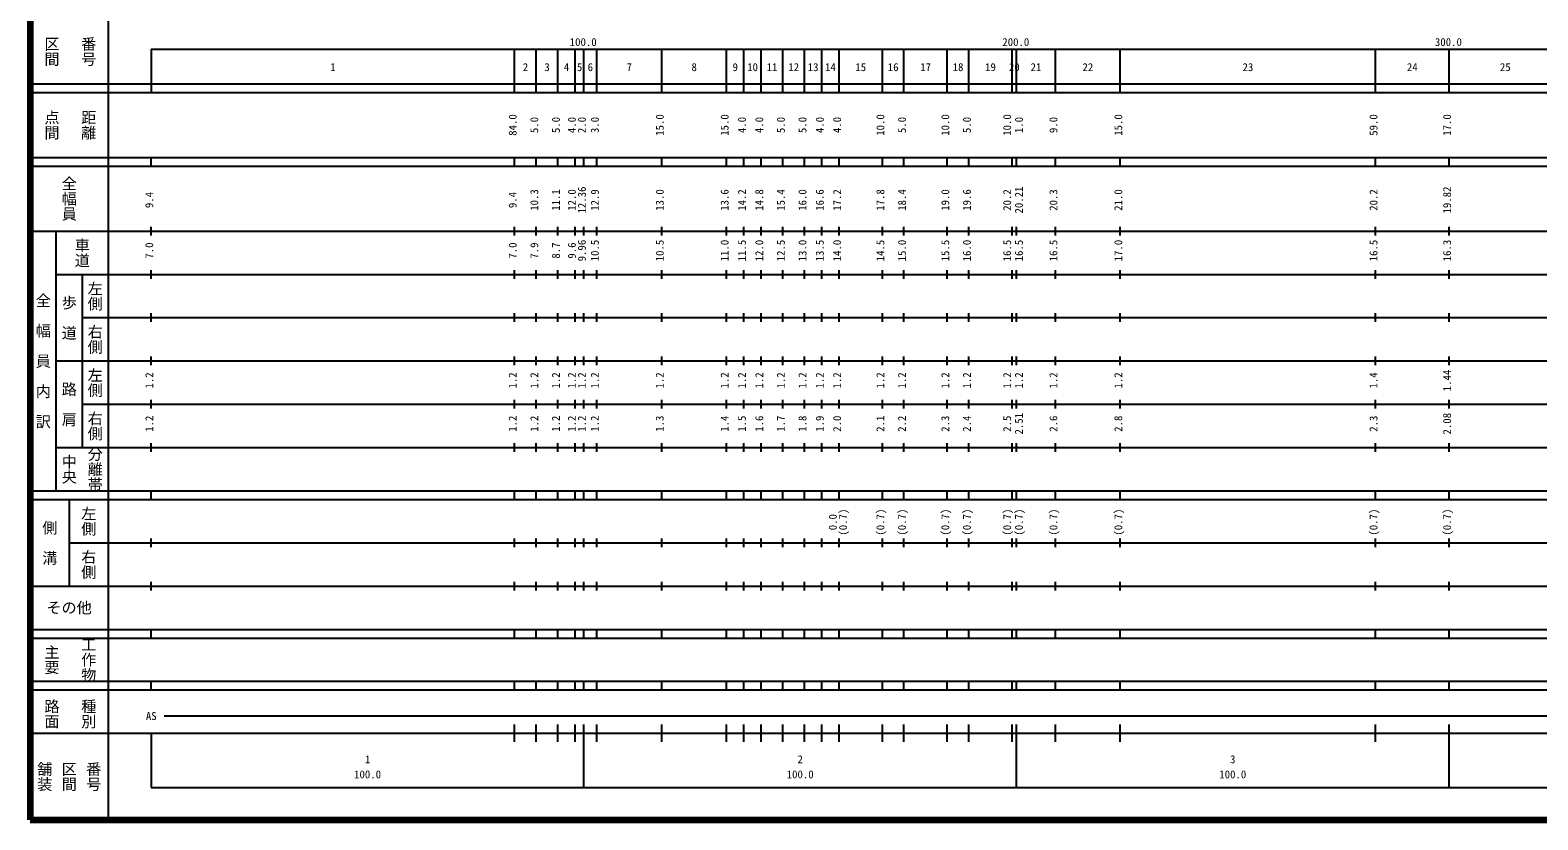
# Model space of a CAD drawing. Units: millimetres on the paper, enlarged 1000 times. Extents: x 40000 to 680000, y 20000 to 380000.
# Drawn here: x 40000 to 388522, y 20000 to 202409 of the extents above; entities that cross this region are included whole.
import ezdxf
from ezdxf.enums import TextEntityAlignment as Align

# ---------------------------------------------------------------- set-up
doc = ezdxf.new("R2010")
doc.units = ezdxf.units.MM
doc.header["$LTSCALE"] = 1000
doc.layers.add('M-TTL', color=2, linetype='Continuous', lineweight=140)
doc.layers.add('M-TTL-BAND', color=7, linetype='Continuous', lineweight=25)
doc.styles.add('@ＭＳ ゴシック', font='')
doc.styles.add('ＭＳ ゴシック', font='')
doc.styles.get('@ＭＳ ゴシック').set_extended_font_data('@MS Gothic')
doc.styles.get('ＭＳ ゴシック').set_extended_font_data('MS Gothic')

msp = doc.modelspace()

# ---------------------------------------------------------------- linework, layer by layer
at = {"layer": 'M-TTL'}
for p, q in [((40000, 380000), (40000, 20000)), ((40000, 20000), (680000, 20000))]:
    msp.add_line(p, q, dxfattribs=at)
at = {"layer": 'M-TTL-BAND'}
for p, q in [((58000, 370000), (58000, 20000)), ((68000, 198000), (579000, 198000)), ((68000, 198000), (68000, 188000)), ((152000, 188000), (152000, 198000)), ((157000, 188000), (157000, 198000)), ((162000, 188000), (162000, 198000)), ((166000, 188000), (166000, 198000)), ((168000, 188000), (168000, 198000)), ((171000, 188000), (171000, 198000)), ((186000, 188000), (186000, 198000)), ((201000, 188000), (201000, 198000)), ((205000, 188000), (205000, 198000)), ((209000, 188000), (209000, 198000)), ((214000, 188000), (214000, 198000)), ((219000, 188000), (219000, 198000)), ((223000, 188000), (223000, 198000)), ((227000, 188000), (227000, 198000)), ((237000, 188000), (237000, 198000)), ((242000, 188000), (242000, 198000)), ((252000, 188000), (252000, 198000)), ((257000, 188000), (257000, 198000)), ((267000, 188000), (267000, 198000)), ((268000, 188000), (268000, 198000)), ((277000, 188000), (277000, 198000)), ((292000, 188000), (292000, 198000)), ((351000, 188000), (351000, 198000)), ((368000, 188000), (368000, 198000)), ((40000, 190000), (579000, 190000)), ((40000, 188000), (579000, 188000)), ((40000, 173000), (579000, 173000)), ((40000, 171000), (579000, 171000)), ((68000, 171000), (68000, 173000)), ((152000, 171000), (152000, 173000)), ((157000, 171000), (157000, 173000)), ((162000, 171000), (162000, 173000)), ((166000, 171000), (166000, 173000)), ((168000, 171000), (168000, 173000)), ((171000, 171000), (171000, 173000)), ((186000, 171000), (186000, 173000)), ((201000, 171000), (201000, 173000)), ((205000, 171000), (205000, 173000)), ((209000, 171000), (209000, 173000)), ((214000, 171000), (214000, 173000)), ((219000, 171000), (219000, 173000)), ((223000, 171000), (223000, 173000)), ((227000, 171000), (227000, 173000)), ((237000, 171000), (237000, 173000)), ((242000, 171000), (242000, 173000)), ((252000, 171000), (252000, 173000)), ((257000, 171000), (257000, 173000)), ((267000, 171000), (267000, 173000)), ((268000, 171000), (268000, 173000)), ((277000, 171000), (277000, 173000)), ((292000, 171000), (292000, 173000)), ((351000, 171000), (351000, 173000)), ((368000, 171000), (368000, 173000)), ((68000, 155000), (68000, 157000)), ((152000, 155000), (152000, 157000)), ((157000, 155000), (157000, 157000)), ((162000, 155000), (162000, 157000)), ((166000, 155000), (166000, 157000)), ((168000, 155000), (168000, 157000)), ((171000, 155000), (171000, 157000)), ((186000, 155000), (186000, 157000)), ((201000, 155000), (201000, 157000)), ((205000, 155000), (205000, 157000)), ((209000, 155000), (209000, 157000)), ((214000, 155000), (214000, 157000)), ((219000, 155000), (219000, 157000)), ((223000, 155000), (223000, 157000)), ((227000, 155000), (227000, 157000)), ((237000, 155000), (237000, 157000)), ((242000, 155000), (242000, 157000)), ((252000, 155000), (252000, 157000)), ((257000, 155000), (257000, 157000)), ((267000, 155000), (267000, 157000)), ((268000, 155000), (268000, 157000)), ((277000, 155000), (277000, 157000)), ((292000, 155000), (292000, 157000)), ((351000, 155000), (351000, 157000)), ((368000, 155000), (368000, 157000)), ((40000, 156000), (579000, 156000)), ((46000, 96000), (46000, 156000)), ((68000, 145000), (68000, 147000)), ((152000, 145000), (152000, 147000)), ((157000, 145000), (157000, 147000)), ((162000, 145000), (162000, 147000)), ((166000, 145000), (166000, 147000)), ((168000, 145000), (168000, 147000)), ((171000, 145000), (171000, 147000)), ((186000, 145000), (186000, 147000)), ((201000, 145000), (201000, 147000)), ((205000, 145000), (205000, 147000)), ((209000, 145000), (209000, 147000)), ((214000, 145000), (214000, 147000)), ((219000, 145000), (219000, 147000)), ((223000, 145000), (223000, 147000)), ((227000, 145000), (227000, 147000)), ((237000, 145000), (237000, 147000)), ((242000, 145000), (242000, 147000)), ((252000, 145000), (252000, 147000)), ((257000, 145000), (257000, 147000)), ((267000, 145000), (267000, 147000)), ((268000, 145000), (268000, 147000)), ((277000, 145000), (277000, 147000)), ((292000, 145000), (292000, 147000)), ((351000, 145000), (351000, 147000)), ((368000, 145000), (368000, 147000)), ((46000, 146000), (579000, 146000)), ((52000, 146000), (52000, 106000)), ((52000, 136000), (579000, 136000)), ((68000, 135000), (68000, 137000)), ((152000, 135000), (152000, 137000)), ((157000, 135000), (157000, 137000)), ((162000, 135000), (162000, 137000)), ((166000, 135000), (166000, 137000)), ((168000, 135000), (168000, 137000)), ((171000, 135000), (171000, 137000)), ((186000, 135000), (186000, 137000)), ((201000, 135000), (201000, 137000)), ((205000, 135000), (205000, 137000)), ((209000, 135000), (209000, 137000)), ((214000, 135000), (214000, 137000)), ((219000, 135000), (219000, 137000)), ((223000, 135000), (223000, 137000)), ((227000, 135000), (227000, 137000)), ((237000, 135000), (237000, 137000)), ((242000, 135000), (242000, 137000)), ((252000, 135000), (252000, 137000)), ((257000, 135000), (257000, 137000)), ((267000, 135000), (267000, 137000)), ((268000, 135000), (268000, 137000)), ((277000, 135000), (277000, 137000)), ((292000, 135000), (292000, 137000)), ((351000, 135000), (351000, 137000)), ((368000, 135000), (368000, 137000)), ((46000, 126000), (579000, 126000)), ((68000, 125000), (68000, 127000)), ((152000, 125000), (152000, 127000)), ((157000, 125000), (157000, 127000)), ((162000, 125000), (162000, 127000)), ((166000, 125000), (166000, 127000)), ((168000, 125000), (168000, 127000)), ((171000, 125000), (171000, 127000)), ((186000, 125000), (186000, 127000)), ((201000, 125000), (201000, 127000)), ((205000, 125000), (205000, 127000)), ((209000, 125000), (209000, 127000)), ((214000, 125000), (214000, 127000)), ((219000, 125000), (219000, 127000)), ((223000, 125000), (223000, 127000)), ((227000, 125000), (227000, 127000)), ((237000, 125000), (237000, 127000)), ((242000, 125000), (242000, 127000)), ((252000, 125000), (252000, 127000)), ((257000, 125000), (257000, 127000)), ((267000, 125000), (267000, 127000)), ((268000, 125000), (268000, 127000)), ((277000, 125000), (277000, 127000)), ((292000, 125000), (292000, 127000)), ((351000, 125000), (351000, 127000)), ((368000, 125000), (368000, 127000)), ((52000, 116000), (579000, 116000)), ((68000, 115000), (68000, 117000)), ((152000, 115000), (152000, 117000)), ((157000, 115000), (157000, 117000)), ((162000, 115000), (162000, 117000)), ((166000, 115000), (166000, 117000)), ((168000, 115000), (168000, 117000)), ((171000, 115000), (171000, 117000)), ((186000, 115000), (186000, 117000)), ((201000, 115000), (201000, 117000)), ((205000, 115000), (205000, 117000)), ((209000, 115000), (209000, 117000)), ((214000, 115000), (214000, 117000)), ((219000, 115000), (219000, 117000)), ((223000, 115000), (223000, 117000)), ((227000, 115000), (227000, 117000)), ((237000, 115000), (237000, 117000)), ((242000, 115000), (242000, 117000)), ((252000, 115000), (252000, 117000)), ((257000, 115000), (257000, 117000)), ((267000, 115000), (267000, 117000)), ((268000, 115000), (268000, 117000)), ((277000, 115000), (277000, 117000)), ((292000, 115000), (292000, 117000)), ((351000, 115000), (351000, 117000)), ((368000, 115000), (368000, 117000)), ((46000, 106000), (579000, 106000)), ((68000, 105000), (68000, 107000)), ((152000, 105000), (152000, 107000)), ((157000, 105000), (157000, 107000)), ((162000, 105000), (162000, 107000)), ((166000, 105000), (166000, 107000)), ((168000, 105000), (168000, 107000)), ((171000, 105000), (171000, 107000)), ((186000, 105000), (186000, 107000)), ((201000, 105000), (201000, 107000)), ((205000, 105000), (205000, 107000)), ((209000, 105000), (209000, 107000)), ((214000, 105000), (214000, 107000)), ((219000, 105000), (219000, 107000)), ((223000, 105000), (223000, 107000)), ((227000, 105000), (227000, 107000)), ((237000, 105000), (237000, 107000)), ((242000, 105000), (242000, 107000)), ((252000, 105000), (252000, 107000)), ((257000, 105000), (257000, 107000)), ((267000, 105000), (267000, 107000)), ((268000, 105000), (268000, 107000)), ((277000, 105000), (277000, 107000)), ((292000, 105000), (292000, 107000)), ((351000, 105000), (351000, 107000)), ((368000, 105000), (368000, 107000)), ((40000, 96000), (579000, 96000)), ((68000, 94000), (68000, 96000)), ((152000, 94000), (152000, 96000)), ((157000, 94000), (157000, 96000)), ((162000, 94000), (162000, 96000)), ((166000, 94000), (166000, 96000)), ((168000, 94000), (168000, 96000)), ((171000, 94000), (171000, 96000)), ((186000, 94000), (186000, 96000)), ((201000, 94000), (201000, 96000)), ((205000, 94000), (205000, 96000)), ((209000, 94000), (209000, 96000)), ((214000, 94000), (214000, 96000)), ((219000, 94000), (219000, 96000)), ((223000, 94000), (223000, 96000)), ((227000, 94000), (227000, 96000)), ((237000, 94000), (237000, 96000)), ((242000, 94000), (242000, 96000)), ((252000, 94000), (252000, 96000)), ((257000, 94000), (257000, 96000)), ((267000, 94000), (267000, 96000)), ((268000, 94000), (268000, 96000)), ((277000, 94000), (277000, 96000)), ((292000, 94000), (292000, 96000)), ((351000, 94000), (351000, 96000)), ((368000, 94000), (368000, 96000)), ((40000, 94000), (579000, 94000)), ((49000, 94000), (49000, 74000)), ((49000, 84000), (579000, 84000)), ((68000, 83000), (68000, 85000)), ((152000, 83000), (152000, 85000)), ((157000, 83000), (157000, 85000)), ((162000, 83000), (162000, 85000)), ((166000, 83000), (166000, 85000)), ((168000, 83000), (168000, 85000)), ((171000, 83000), (171000, 85000)), ((186000, 83000), (186000, 85000)), ((201000, 83000), (201000, 85000)), ((205000, 83000), (205000, 85000)), ((209000, 83000), (209000, 85000)), ((214000, 83000), (214000, 85000)), ((219000, 83000), (219000, 85000)), ((223000, 83000), (223000, 85000)), ((227000, 83000), (227000, 85000)), ((237000, 83000), (237000, 85000)), ((242000, 83000), (242000, 85000)), ((252000, 83000), (252000, 85000)), ((257000, 83000), (257000, 85000)), ((267000, 83000), (267000, 85000)), ((268000, 83000), (268000, 85000)), ((277000, 83000), (277000, 85000)), ((292000, 83000), (292000, 85000)), ((351000, 83000), (351000, 85000)), ((368000, 83000), (368000, 85000)), ((40000, 74000), (579000, 74000)), ((68000, 73000), (68000, 75000)), ((152000, 73000), (152000, 75000)), ((157000, 73000), (157000, 75000)), ((162000, 73000), (162000, 75000)), ((166000, 73000), (166000, 75000)), ((168000, 73000), (168000, 75000)), ((171000, 73000), (171000, 75000)), ((186000, 73000), (186000, 75000)), ((201000, 73000), (201000, 75000)), ((205000, 73000), (205000, 75000)), ((209000, 73000), (209000, 75000)), ((214000, 73000), (214000, 75000)), ((219000, 73000), (219000, 75000)), ((223000, 73000), (223000, 75000)), ((227000, 73000), (227000, 75000)), ((237000, 73000), (237000, 75000)), ((242000, 73000), (242000, 75000)), ((252000, 73000), (252000, 75000)), ((257000, 73000), (257000, 75000)), ((267000, 73000), (267000, 75000)), ((268000, 73000), (268000, 75000)), ((277000, 73000), (277000, 75000)), ((292000, 73000), (292000, 75000)), ((351000, 73000), (351000, 75000)), ((368000, 73000), (368000, 75000)), ((40000, 64000), (579000, 64000)), ((68000, 62000), (68000, 64000)), ((152000, 62000), (152000, 64000)), ((157000, 62000), (157000, 64000)), ((162000, 62000), (162000, 64000)), ((166000, 62000), (166000, 64000)), ((168000, 62000), (168000, 64000)), ((171000, 62000), (171000, 64000)), ((186000, 62000), (186000, 64000)), ((201000, 62000), (201000, 64000)), ((205000, 62000), (205000, 64000)), ((209000, 62000), (209000, 64000)), ((214000, 62000), (214000, 64000)), ((219000, 62000), (219000, 64000)), ((223000, 62000), (223000, 64000)), ((227000, 62000), (227000, 64000)), ((237000, 62000), (237000, 64000)), ((242000, 62000), (242000, 64000)), ((252000, 62000), (252000, 64000)), ((257000, 62000), (257000, 64000)), ((267000, 62000), (267000, 64000)), ((268000, 62000), (268000, 64000)), ((277000, 62000), (277000, 64000)), ((292000, 62000), (292000, 64000)), ((351000, 62000), (351000, 64000)), ((368000, 62000), (368000, 64000)), ((40000, 62000), (579000, 62000)), ((40000, 52000), (579000, 52000)), ((40000, 50000), (579000, 50000)), ((68000, 50000), (68000, 52000)), ((152000, 50000), (152000, 52000)), ((157000, 50000), (157000, 52000)), ((162000, 50000), (162000, 52000)), ((166000, 50000), (166000, 52000)), ((168000, 50000), (168000, 52000)), ((171000, 50000), (171000, 52000)), ((186000, 50000), (186000, 52000)), ((201000, 50000), (201000, 52000)), ((205000, 50000), (205000, 52000)), ((209000, 50000), (209000, 52000)), ((214000, 50000), (214000, 52000)), ((219000, 50000), (219000, 52000)), ((223000, 50000), (223000, 52000)), ((227000, 50000), (227000, 52000)), ((237000, 50000), (237000, 52000)), ((242000, 50000), (242000, 52000)), ((252000, 50000), (252000, 52000)), ((257000, 50000), (257000, 52000)), ((267000, 50000), (267000, 52000)), ((268000, 50000), (268000, 52000)), ((277000, 50000), (277000, 52000)), ((292000, 50000), (292000, 52000)), ((351000, 50000), (351000, 52000)), ((368000, 50000), (368000, 52000)), ((71000, 44000), (565000, 44000)), ((152000, 38000), (152000, 42000)), ((157000, 38000), (157000, 42000)), ((162000, 38000), (162000, 42000)), ((166000, 38000), (166000, 42000)), ((168000, 27500), (168000, 42000)), ((171000, 38000), (171000, 42000)), ((186000, 38000), (186000, 42000)), ((201000, 38000), (201000, 42000)), ((205000, 38000), (205000, 42000)), ((209000, 38000), (209000, 42000)), ((214000, 38000), (214000, 42000)), ((219000, 38000), (219000, 42000)), ((223000, 38000), (223000, 42000)), ((227000, 38000), (227000, 42000)), ((237000, 38000), (237000, 42000)), ((242000, 38000), (242000, 42000)), ((252000, 38000), (252000, 42000)), ((257000, 38000), (257000, 42000)), ((267000, 38000), (267000, 42000)), ((268000, 27500), (268000, 42000)), ((277000, 38000), (277000, 42000)), ((292000, 38000), (292000, 42000)), ((351000, 38000), (351000, 42000)), ((368000, 27500), (368000, 42000)), ((40000, 40000), (579000, 40000)), ((68000, 40000), (68000, 27500)), ((68000, 27500), (579000, 27500))]:
    msp.add_line(p, q, dxfattribs=at)

# ---------------------------------------------------------------- texts
at = {"layer": 'M-TTL-BAND', "style": '@ＭＳ ゴシック'}
for s, p in [('区間', (45000, 197500)), ('番号', (53500, 197500)), ('点間', (45000, 180500)), ('距離', (53500, 180500)), ('全幅員', (49000, 163500)), ('車道', (52000, 151000)), ('左側', (55000, 141000)), ('全\u3000幅\u3000員\u3000内\u3000訳', (43000, 126000)), ('歩\u3000道', (49000, 136000)), ('右側', (55000, 131000)), ('左側', (55000, 121000)), ('路\u3000肩', (49000, 116000)), ('右側', (55000, 111000)), ('分離帯', (55000, 101000)), ('中央', (49000, 101000)), ('左側', (53500, 89000)), ('側\u3000溝', (44500, 84000)), ('右側', (53500, 79000)), ('主要', (45000, 57000)), ('工作物', (53500, 57000)), ('路面', (45000, 44500)), ('種別', (53500, 44500)), ('舗装', (43333, 30000)), ('区間', (49000, 30000)), ('番号', (54667, 30000))]:
    msp.add_text(s, height=2566, rotation=270, dxfattribs=at).set_placement(p, align=Align.MIDDLE_CENTER)
at = {"layer": 'M-TTL-BAND', "style": 'ＭＳ ゴシック'}
for s, p in [('100.0', (167844, 198195)), ('200.0', (267844, 198195)), ('300.0', (367844, 198195)), ('1', (110000, 192405)), ('2', (154500, 192405)), ('3', (159500, 192405)), ('4', (164000, 192405)), ('5', (167000, 192405)), ('6', (169500, 192405)), ('7', (178500, 192405)), ('8', (193500, 192405)), ('9', (203000, 192405)), ('10', (207000, 192405)), ('11', (211500, 192405)), ('12', (216500, 192405)), ('13', (221000, 192405)), ('14', (225000, 192405)), ('15', (232000, 192405)), ('16', (239500, 192405)), ('17', (247000, 192405)), ('18', (254500, 192405)), ('19', (262000, 192405)), ('20', (267500, 192405)), ('21', (272500, 192405)), ('22', (284500, 192405)), ('23', (321500, 192405)), ('24', (359500, 192405)), ('25', (381000, 192405)), ('AS', (68000, 42500)), ('1', (118000, 32523)), ('2', (218000, 32523)), ('3', (318000, 32523)), ('100.0', (118000, 29033)), ('100.0', (218000, 29033)), ('100.0', (318000, 29033))]:
    msp.add_text(s, height=1833, dxfattribs=at).set_placement(p, align=Align.BOTTOM_CENTER)
for s, p in [('84.0', (153000, 180500)), ('5.0', (158000, 180500)), ('5.0', (163000, 180500)), ('4.0', (166682, 180500)), ('2.0', (169000, 180500)), ('3.0', (172000, 180500)), ('15.0', (187000, 180500)), ('15.0', (202000, 180500)), ('4.0', (206000, 180500)), ('4.0', (210000, 180500)), ('5.0', (215000, 180500)), ('5.0', (220000, 180500)), ('4.0', (224000, 180500)), ('4.0', (228000, 180500)), ('10.0', (238000, 180500)), ('5.0', (243000, 180500)), ('10.0', (253000, 180500)), ('5.0', (258000, 180500)), ('10.0', (267306, 180500)), ('1.0', (270021, 180500)), ('9.0', (278000, 180500)), ('15.0', (293000, 180500)), ('59.0', (352000, 180500)), ('17.0', (369000, 180500)), ('9.4', (69000, 163174)), ('9.4', (153000, 163174)), ('10.3', (158000, 163174)), ('11.1', (163000, 163174)), ('12.0', (166682, 163174)), ('12.36', (169000, 163174)), ('12.9', (172000, 163174)), ('13.0', (187000, 163174)), ('13.6', (202000, 163174)), ('14.2', (206000, 163174)), ('14.8', (210000, 163174)), ('15.4', (215000, 163174)), ('16.0', (220000, 163174)), ('16.6', (224000, 163174)), ('17.2', (228000, 163174)), ('17.8', (238000, 163174)), ('18.4', (243000, 163174)), ('19.0', (253000, 163174)), ('19.6', (258000, 163174)), ('20.2', (267306, 163174)), ('20.21', (270021, 163174)), ('20.3', (278000, 163174)), ('21.0', (293000, 163174)), ('20.2', (352000, 163174)), ('19.82', (369000, 163174)), ('9.96', (169000, 151500)), ('10.5', (172000, 151500)), ('10.5', (187000, 151500)), ('11.0', (202000, 151500)), ('11.5', (206000, 151500)), ('12.0', (210000, 151500)), ('12.5', (215000, 151500)), ('13.0', (220000, 151500)), ('13.5', (224000, 151500)), ('14.0', (228000, 151500)), ('14.5', (238000, 151500)), ('15.0', (243000, 151500)), ('15.5', (253000, 151500)), ('16.0', (258000, 151500)), ('16.5', (267306, 151500)), ('16.5', (270021, 151500)), ('16.5', (278000, 151500)), ('17.0', (293000, 151500)), ('16.5', (352000, 151500)), ('16.3', (369000, 151500)), ('7.0', (69000, 151500)), ('7.0', (153000, 151500)), ('7.9', (158000, 151500)), ('8.7', (163000, 151500)), ('9.6', (166682, 151500)), ('1.2', (69000, 121500)), ('1.2', (153000, 121500)), ('1.2', (158000, 121500)), ('1.2', (163000, 121500)), ('1.2', (166682, 121500)), ('1.2', (169000, 121500)), ('1.2', (172000, 121500)), ('1.2', (187000, 121500)), ('1.2', (202000, 121500)), ('1.2', (206000, 121500)), ('1.2', (210000, 121500)), ('1.2', (215000, 121500)), ('1.2', (220000, 121500)), ('1.2', (224000, 121500)), ('1.2', (228000, 121500)), ('1.2', (238000, 121500)), ('1.2', (243000, 121500)), ('1.2', (253000, 121500)), ('1.2', (258000, 121500)), ('1.2', (267306, 121500)), ('1.2', (270021, 121500)), ('1.2', (278000, 121500)), ('1.2', (293000, 121500)), ('1.4', (352000, 121500)), ('1.44', (369000, 121500)), ('1.2', (69000, 111500)), ('1.2', (153000, 111500)), ('1.2', (158000, 111500)), ('1.2', (163000, 111500)), ('1.2', (166682, 111500)), ('1.2', (169000, 111500)), ('1.2', (172000, 111500)), ('1.3', (187000, 111500)), ('1.4', (202000, 111500)), ('1.5', (206000, 111500)), ('1.6', (210000, 111500)), ('1.7', (215000, 111500)), ('1.8', (220000, 111500)), ('1.9', (224000, 111500)), ('2.0', (228000, 111500)), ('2.1', (238000, 111500)), ('2.2', (243000, 111500)), ('2.3', (253000, 111500)), ('2.4', (258000, 111500)), ('2.5', (267306, 111500)), ('2.51', (270021, 111500)), ('2.6', (278000, 111500)), ('2.8', (293000, 111500)), ('2.3', (352000, 111500)), ('2.08', (369000, 111500)), ('(0.7)', (229370, 88764)), ('(0.7)', (238000, 88764)), ('(0.7)', (243000, 88764)), ('(0.7)', (253000, 88764)), ('(0.7)', (258000, 88764)), ('(0.7)', (267306, 88764)), ('(0.7)', (270021, 88764)), ('(0.7)', (278000, 88764)), ('(0.7)', (293000, 88764)), ('(0.7)', (352000, 88764)), ('(0.7)', (369000, 88764)), ('0.0', (227000, 88764))]:
    msp.add_text(s, height=1833, rotation=90, dxfattribs=at).set_placement(p, align=Align.BOTTOM_CENTER)
msp.add_text('その他', height=2566, dxfattribs=at).set_placement((49000, 69000), align=Align.MIDDLE_CENTER)

doc.saveas('drawing.dxf')
